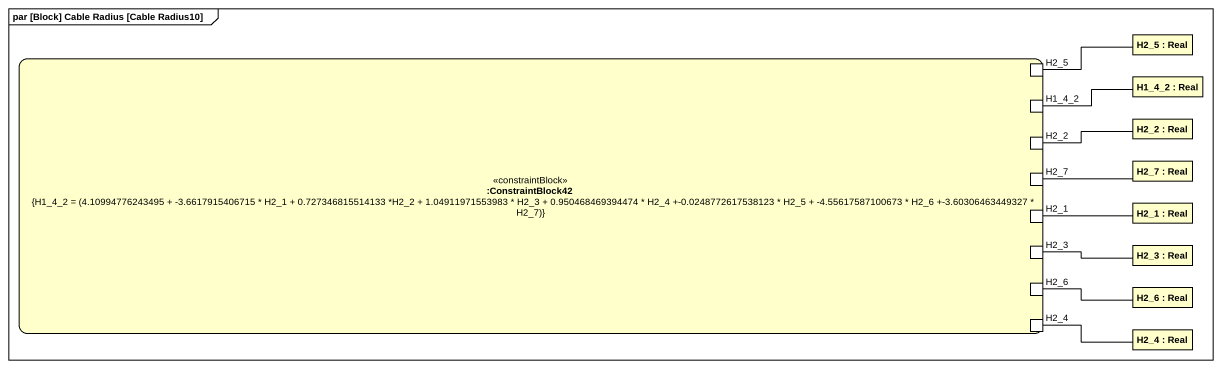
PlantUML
@startuml
mainframe par [Block] Cable Radius [Cable Radius10]
rectangle "H2_5 : Real" as H2_5
rectangle ":ConstraintBlock42\n{H1_4_2 = (4.10994776243495 + -3.6617915406715 * H2_1 + 0.727346815514133 *H2_2 + 1.04911971553983 * H2_3 + 0.950468469394474 * H2_4 +-0.0248772617538123 * H2_5 + -4.55617587100673 * H2_6 +-3.60306463449327 * H2_7)}" as ConstraintBlock42 <<constraintBlock>> {
  port "H2_5" as H2_5_2
  port "H1_4_2" as H1_4_2_2
  port "H2_2" as H2_2_2
  port "H2_7" as H2_7_2
  port "H2_1" as H2_1_2
  port H2_3
  port H2_6
  port H2_4
}
rectangle "H1_4_2 : Real" as H1_4_2
rectangle "H2_2 : Real" as H2_2
rectangle "H2_7 : Real" as H2_7
rectangle "H2_1 : Real" as H2_1
rectangle "H2_3 : Real" as H2_3_2
rectangle "H2_6 : Real" as H2_6_2
rectangle "H2_4 : Real" as H2_4_2
H2_5_2 -right- H2_5
H1_4_2_2 -right- H1_4_2
H2_2_2 -right- H2_2
H2_7_2 -right- H2_7
H2_1_2 -right- H2_1
H2_3 -right- H2_3_2
H2_6 -right- H2_6_2
H2_4 -right- H2_4_2
@enduml
